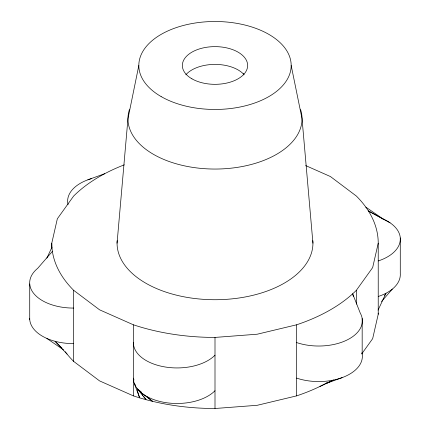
<?xml version="1.0" encoding="UTF-8"?>
<svg xmlns="http://www.w3.org/2000/svg" width="430" height="430" viewBox="0 0 430 430"><rect width="100%" height="100%" fill="white"/><g stroke="black" fill="none" stroke-linecap="round" stroke-linejoin="round"><path stroke-width="0.64" d="M117.062 243.181L127.946 118.787L138.825 65.478M51.772 248.443L51.772 243.181L57.335 218.789L73.638 196.058A163.228 94.24 0 0 1 124.313 164.824M305.671 165.577L330.423 176.542L356.363 196.058A163.228 94.24 0 0 1 378.228 243.181L372.665 267.573L356.363 290.298A163.228 94.24 0 0 1 296.614 324.795L257.248 334.207L215 337.421A163.228 94.24 0 0 1 133.386 324.795L99.577 309.815L73.638 290.298A163.228 94.24 0 0 1 51.772 243.181M378.228 243.181L378.228 314.26L372.665 338.652L361.797 353.804M46.848 258.15L51.928 247.293M378.072 310.148L385.968 293.255L384.517 295.48M52.39 251.394L37.695 268.315A43.661 25.203 0 0 0 34.642 294.529A43.661 25.203 0 0 0 73.638 308.068M381.496 301.57L392.305 289.127M319.92 386.452L333.54 380.066L325.273 383.743L342.113 377.637M87.887 179.804L104.727 173.698M327.015 382.808A163.228 94.24 0 0 1 296.614 395.874L257.248 405.291L215 408.5A163.228 94.24 0 0 1 133.386 395.874L99.577 380.899L73.638 361.383A163.228 94.24 0 0 1 65.236 351.745M390.037 222.788L368.386 210.947L383.119 218.988L365.801 207.115M46.881 338.453L63.656 349.956M142.314 393.552L152.537 401.324L148.495 397.992M141.432 392.16L137.39 388.822L146.017 399.669L143.684 396.455M146.479 396.326L147.49 397.159M61.915 348.069L55.072 341.296L67.064 354.089M135.144 384.662L134.364 383.592L139.632 397.852L137.213 390.209M140.578 392.165L141.357 393.24M142.131 394.31L142.91 395.385M133.988 380.018L133.386 378.104A43.661 25.203 0 0 0 165.744 402.625A43.661 25.203 0 0 0 215 390.73M353.336 296.404L352.664 293.814L360.265 313.104A43.661 25.203 0 0 1 346.01 340.49A43.661 25.203 0 0 1 296.614 342.565M291.175 65.478L302.053 118.787L312.938 243.181M400.276 237.967L400.276 273.507A43.661 25.203 0 0 1 378.228 296.49M362.173 318.512L362.173 354.051M356.363 290.298L356.363 304.123M296.614 324.795L296.614 395.874M243.348 73.535L243.348 74.868M215 337.421L215 408.5M133.386 324.795L133.386 395.874M73.638 290.298L73.638 361.383M29.724 283.934L29.724 319.474M300.591 109.618A87.053 50.262 0 0 1 215 169.049A87.053 50.262 0 0 1 129.409 109.618M312.836 240.623A97.938 56.545 0 0 1 215 299.726A97.938 56.545 0 0 1 117.164 240.623M215 355.191A43.661 25.203 0 0 1 165.744 367.08A43.661 25.203 0 0 1 133.386 342.565M185.83 74.782A32.648 18.85 0 0 1 215 64.403A32.648 18.85 0 0 1 244.17 74.782M381.937 218.483A43.661 25.203 0 0 1 378.228 260.951M378.217 313.088A163.228 94.24 0 0 1 378.228 314.26M68.069 204.605A43.661 25.203 0 0 1 91.445 178.633M361.931 352.837A43.661 25.203 0 0 1 343.006 377.298A43.661 25.203 0 0 1 296.614 378.104M73.638 343.608A43.661 25.203 0 0 1 29.686 318.254M161.137 96.578A76.174 43.978 0 0 0 288.578 76.862A76.174 43.978 0 0 0 195.284 23A76.174 43.978 0 0 0 161.137 96.578M191.914 78.808A32.648 18.85 0 0 0 246.535 70.359A32.648 18.85 0 0 0 206.55 47.273A32.648 18.85 0 0 0 191.914 78.808"/></g></svg>
